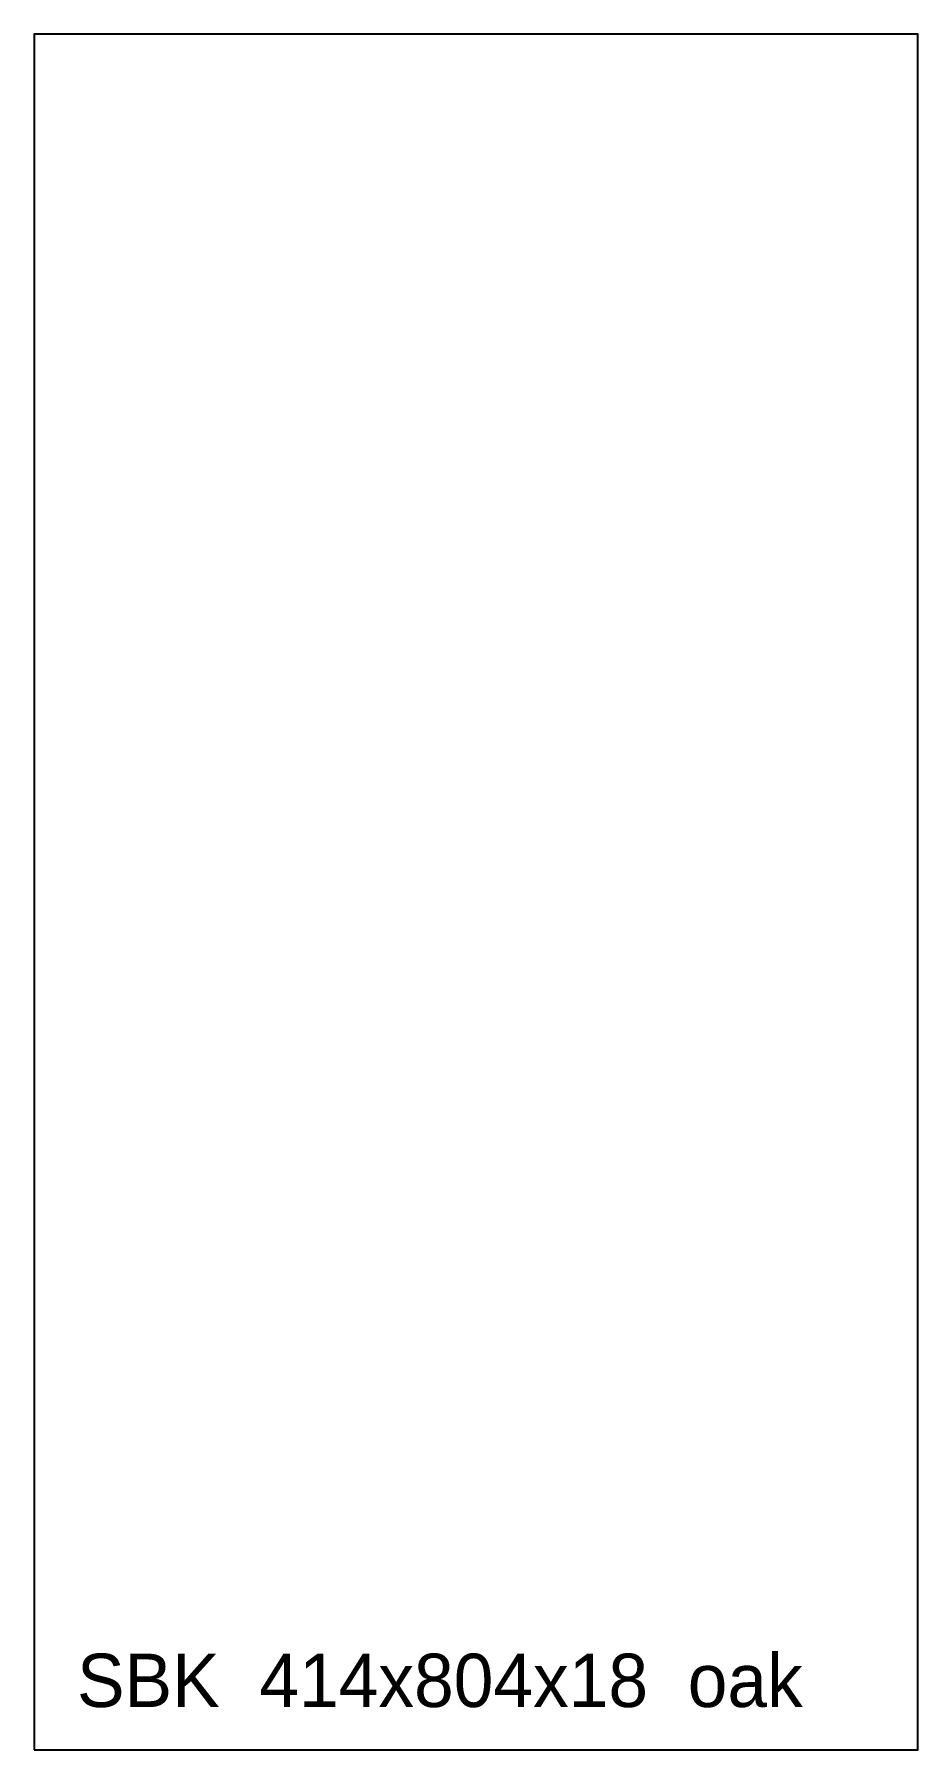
# Model space of a CAD drawing. Header units: millimetres. Extents: x 0 to 414, y 0 to 804.
import ezdxf

# ---------------------------------------------------------------- set-up
doc = ezdxf.new("R2010")
doc.units = ezdxf.units.MM
doc.layers.add('CUT', color=1, linetype='Continuous')
doc.layers.add('TEXT', color=7, linetype='Continuous')

msp = doc.modelspace()

# ---------------------------------------------------------------- linework, layer by layer
at = {"layer": 'CUT'}
msp.add_lwpolyline([(0, 0), (414, 0), (414, 804), (0, 804)], close=True, dxfattribs=at)

# ---------------------------------------------------------------- texts
at = {"layer": 'TEXT'}
msp.add_text('SBK  414x804x18  oak', height=25, dxfattribs=at).set_placement((20, 20))

doc.saveas('drawing.dxf')
